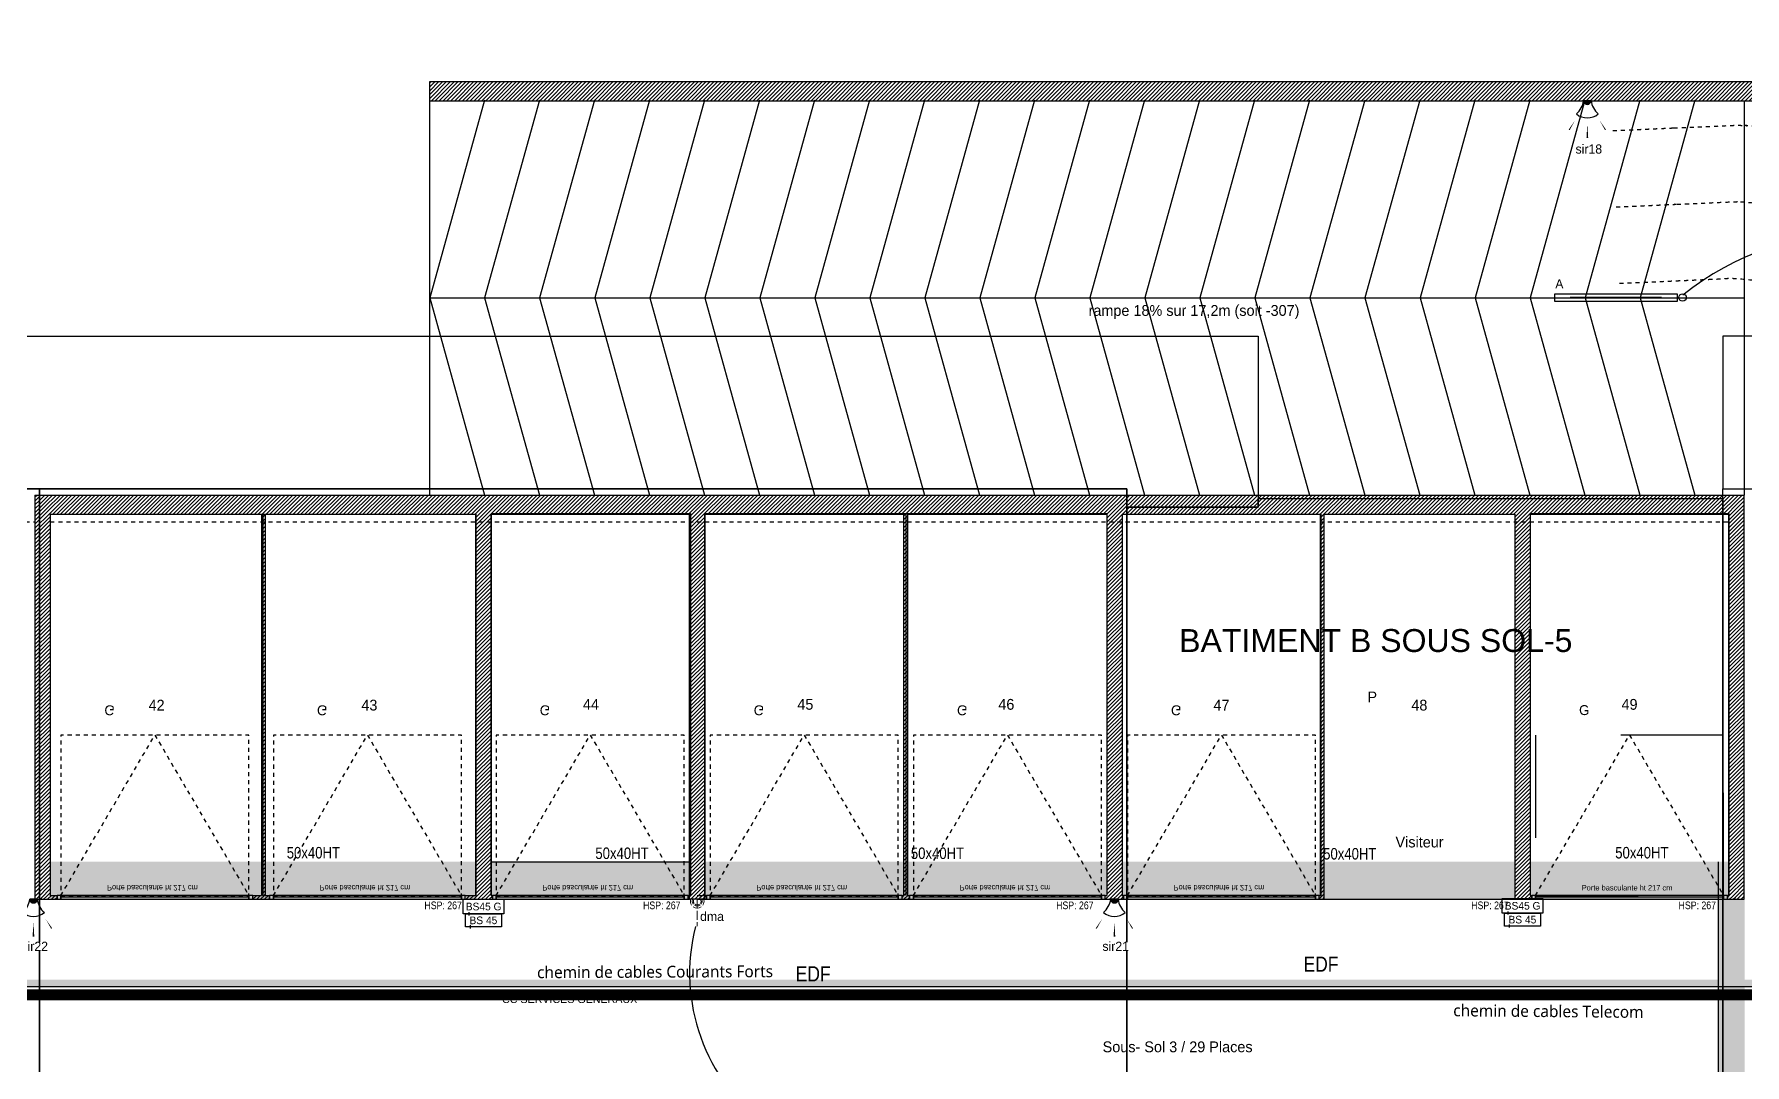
# Model space of a CAD drawing. Header units: centimetres. Extents: x 2811 to 13089, y 820 to 6224.
# Drawn here: x 6209 to 8447, y 4164 to 5512 of the extents above; entities that cross this region are included whole.
import ezdxf
from ezdxf.enums import TextEntityAlignment as Align

# ---------------------------------------------------------------- set-up
doc = ezdxf.new("R2010")
doc.units = ezdxf.units.CM
for name, pattern in [('ACAD_ISO02W100', [15, 12, -3]), ('prlm_ef', [0.165, 0.1, -0.065]), ('Style de ligne -1', [0.41664, 0.20828, -0.20836]), ('Style de ligne -11', [0.347222, 0.20828, -0.138942]), ('Style de ligne -17', [0.347222, 0.20828, -0.138942]), ('VW-01', [0.41656, 0.20828, -0.20828])]:
    doc.linetypes.add(name, pattern=pattern)
for name, color, linetype in [('01_linteaux', 2, 'Continuous'), ('01_poch_BN', 9, 'Continuous'), ('01_texte', 252, 'Continuous'), ('B GÈnÈral_Hatch', 252, 'Continuous'), ('B Général', 252, 'Continuous'), ('C ANNOTATIONS-prestations', 252, 'Continuous'), ('C ANNOTATIONS-texte', 252, 'Continuous')]:
    doc.layers.add(name, color=color, linetype=linetype)
for name, color, linetype, lineweight in [('prlm-ELEC-BT', 1, 'Continuous', 25), ('prlm-ELEC-CFO', 1, 'Continuous', 25), ('prlm-ELEC-SSI', 6, 'Continuous', 30), ('prlm-TELECOM', 3, 'Continuous', 25), ('prlm-ZCARTOUCHE', 250, 'Continuous', 13), ('RESERVATION', 5, 'Continuous', 30)]:
    doc.layers.add(name, color=color, linetype=linetype, lineweight=lineweight)
doc.layers.add('prlm-ZEROPLOT', color=254, linetype='Continuous', plot=False)
doc.styles.add('Arial', font='arial.ttf')
doc.styles.add('ARIAL NA', font='ARIALN.TTF')
doc.styles.add('CHAUFF', font='trebucbi.ttf', dxfattribs={"height": 0.001})
doc.styles.add('Eurostile', font='Eurosti.TTF')
doc.styles.add('prlm-elec-cfo', font='comic.ttf', dxfattribs={"height": 12})
doc.styles.add('prlm-elec-ssi', font='comic.ttf', dxfattribs={"height": 12})
doc.styles.add('prlm-narrow', font='swissc.ttf', dxfattribs={"height": 10})
pattern_1 = [(45, (0, 0), (2.4253472, -2.6458333), [])]

# ---------------------------------------------------------------- blocks, each defined once
blk = doc.blocks.new('Porte basculante ht200cm')
at = {"layer": 'B Général', "linetype": 'Style de ligne -1', "ltscale": 25.4}
for p, q in [((-123, -2.5), (0, -212.5)), ((0, -212.5), (123, -2.5))]:
    blk.add_line(p, q, dxfattribs=at)
at = {"layer": 'B Général', "linetype": 'Continuous', "flags": 128}
for points in [[(-128, 2.5), (128, 2.5), (128, -2.5), (-128, -2.5)], [(-123, 2.5), (123, 2.5), (123, -0.5), (-123, -0.5)]]:
    blk.add_lwpolyline(points, close=True, dxfattribs=at)
at = {"layer": 'B Général', "flags": 128}
for points in [[(-128, 2.5), (-123, 2.5), (-123, -2.5), (-128, -2.5)], [(123, 2.5), (128, 2.5), (128, -2.5), (123, -2.5)]]:
    blk.add_lwpolyline(points, close=True, dxfattribs=at)
at = {"layer": 'B Général', "linetype": 'Style de ligne -1', "ltscale": 25.4, "flags": 128}
blk.add_lwpolyline([(-123, -2.5), (123, -2.5), (123, -212.5), (-123, -212.5)], close=True, dxfattribs=at)
at = {"layer": 'B Général', "insert": (-66, -238.4), "char_height": 12.9, "attachment_point": 1, "line_spacing_factor": 0.894142, "style": 'Eurostile'}
blk.add_mtext('G', dxfattribs=at)
at = {"layer": 'C ANNOTATIONS-prestations', "insert": (-62.6, -9), "char_height": 7.059, "attachment_point": 1, "line_spacing_factor": 0.894142, "style": 'Eurostile'}
blk.add_mtext('Porte basculante ht 217 cm', dxfattribs=at)
blk = doc.blocks.new('Objet Paramétrique-1')
at = {"layer": 'B Général', "linetype": 'Continuous'}
for p, q in [((0, 0), (0, 500)), ((261, 0), (261, 500)), ((0, 0), (261, 0))]:
    blk.add_line(p, q, dxfattribs=at)
at = {"layer": 'B Général', "extrusion": (0, 0, -1), "insert": (130.5, 250), "char_height": 14.12, "attachment_point": 5, "text_direction": (1, 0, 0), "line_spacing_factor": 0.894142, "style": 'Eurostile'}
blk.add_mtext('44', dxfattribs=at)
blk = doc.blocks.new('Objet Paramétrique-2')
at = {"layer": 'B Général', "linetype": 'Continuous'}
for p, q in [((0, 0), (0, 500)), ((278.5, 0), (278.5, 500)), ((557, 0), (557, 500)), ((0, 0), (557, 0))]:
    blk.add_line(p, q, dxfattribs=at)
at = {"layer": 'B Général', "extrusion": (0, 0, -1), "char_height": 14.118, "attachment_point": 5, "text_direction": (1, 0, 0), "line_spacing_factor": 0.894142, "style": 'Eurostile'}
for s, insert in [('42', (139.25, 250)), ('43', (417.75, 250))]:
    blk.add_mtext(s, dxfattribs=dict(at, insert=insert))
blk = doc.blocks.new('Objet Paramétrique-5')
at = {"layer": 'B Général', "linetype": 'Continuous'}
for p, q in [((0, 0), (0, 500)), ((250, 0), (250, 500)), ((0, 0), (250, 0))]:
    blk.add_line(p, q, dxfattribs=at)
at = {"layer": 'B Général', "extrusion": (0, 0, -1), "insert": (125, 250), "char_height": 14.12, "attachment_point": 5, "text_direction": (1, 0, 0), "line_spacing_factor": 0.894142, "style": 'Eurostile'}
blk.add_mtext('48', dxfattribs=at)
blk = doc.blocks.new('Objet Paramétrique-6')
at = {"layer": 'B Général', "linetype": 'Continuous'}
for p, q in [((0, 0), (0, 500)), ((260, 0), (260, 500)), ((0, 0), (260, 0))]:
    blk.add_line(p, q, dxfattribs=at)
at = {"layer": 'B Général', "extrusion": (0, 0, -1), "insert": (130, 250), "char_height": 14.12, "attachment_point": 5, "text_direction": (1, 0, 0), "line_spacing_factor": 0.894142, "style": 'Eurostile'}
blk.add_mtext('47', dxfattribs=at)
blk = doc.blocks.new('Objet Paramétrique-7')
at = {"layer": 'B Général', "linetype": 'Continuous'}
for p, q in [((0, 0), (0, 500)), ((263, 0), (263, 500)), ((526, 0), (526, 500)), ((0, 0), (526, 0))]:
    blk.add_line(p, q, dxfattribs=at)
at = {"layer": 'B Général', "extrusion": (0, 0, -1), "char_height": 14.12, "attachment_point": 5, "text_direction": (1, 0, 0), "line_spacing_factor": 0.894142, "style": 'Eurostile'}
for s, insert in [('45', (131.5, 250)), ('46', (394.5, 250))]:
    blk.add_mtext(s, dxfattribs=dict(at, insert=insert))
blk = doc.blocks.new('Objet Paramétrique-8')
at = {"layer": 'B Général', "linetype": 'Continuous'}
for p, q in [((0, 0), (0, 500)), ((260, 0), (260, 500)), ((0, 0), (260, 0))]:
    blk.add_line(p, q, dxfattribs=at)
at = {"layer": 'B Général', "extrusion": (0, 0, -1), "insert": (130, 250), "char_height": 14.12, "attachment_point": 5, "text_direction": (1, 0, 0), "line_spacing_factor": 0.894142, "style": 'Eurostile'}
blk.add_mtext('49', dxfattribs=at)
blk = doc.blocks.new('Groupe-27-1')
at = {"layer": 'B GÈnÈral_Hatch', "linetype": 'Continuous'}
blk.add_hatch(color=250, dxfattribs=at).paths.add_polyline_path([(8889.6, 4175.6), (8888.5, 4170.5), (8886.9, 4175.5)])
at = {"layer": 'B Général', "flags": 128}
blk.add_lwpolyline([(8889.6, 4175.6), (8888.5, 4170.5), (8886.9, 4175.5)], close=True, dxfattribs=at)
at = {"layer": 'B Général', "linetype": 'VW-01', "ltscale": 25.4}
for points, knots in [([(8274.7, 5386.3), (8356.5, 5389.9), (8438.4, 5393.4), (8444.5, 5393), (8450.7, 5392.5), (8894.8, 5356.7), (8956.4, 4924.5), (8957.1, 4919.5), (8957.8, 4914.6), (8973.1, 4544.6), (8988.4, 4174.6)], [0, 0, 0, 1, 1, 2, 2, 3, 3, 4, 4, 5, 5, 5]), ([(8279, 5286.4), (8357.8, 5289.9), (8436.5, 5293.3), (8439.6, 5293), (8442.7, 5292.8), (8807.1, 5263.4), (8857.4, 4910.4), (8857.7, 4907.9), (8858.1, 4905.4), (8873.3, 4538), (8888.5, 4170.5)], [0, 0, 0, 1, 1, 2, 2, 3, 3, 4, 4, 5, 5, 5]), ([(8283.3, 5186.5), (8359, 5189.8), (8434.7, 5193.1), (8719.4, 5170.2), (8758.4, 4896.3), (8773.5, 4531.3), (8788.5, 4166.4)], [0, 0, 0, 1, 1, 2, 2, 3, 3, 3])]:
    blk.add_open_spline(points, degree=2, knots=knots, dxfattribs=at)
blk = doc.blocks.new('Groupe-28-1')
at = {"layer": 'B Général', "linetype": 'Continuous'}
for p, q in [((6726.5, 4909.9), (6726.5, 5425.3)), ((8446.5, 5425.4), (8446.5, 4909.4)), ((6726.5, 5167.6), (8446.5, 5167.6))]:
    blk.add_line(p, q, dxfattribs=at)
at = {"layer": 'B Général', "linetype": 'Continuous', "flags": 128}
for points in [[(6798.1, 5425.9), (6726.5, 5167.6), (6798.1, 4909.4)], [(6870, 5425.9), (6798.3, 5167.6), (6870, 4909.4)], [(6942, 5425.9), (6870.3, 5167.6), (6942, 4909.4)], [(7014, 5425.9), (6942.3, 5167.6), (7014, 4909.4)], [(7086, 5425.9), (7014.3, 5167.6), (7086, 4909.4)], [(7158, 5425.9), (7086.3, 5167.6), (7158, 4909.4)], [(7230, 5425.9), (7158.3, 5167.6), (7230, 4909.4)], [(7302, 5425.9), (7230.3, 5167.6), (7302, 4909.4)], [(7374, 5425.9), (7302.3, 5167.6), (7374, 4909.4)], [(7446, 5425.9), (7374.3, 5167.6), (7446, 4909.4)], [(7518, 5425.9), (7446.3, 5167.6), (7518, 4909.4)], [(7589.9, 5425.9), (7518.3, 5167.6), (7589.9, 4909.4)], [(7661.9, 5425.9), (7590.3, 5167.6), (7661.9, 4909.4)], [(7733.9, 5425.9), (7662.3, 5167.6), (7733.9, 4909.4)], [(7805.9, 5425.9), (7734.3, 5167.6), (7805.9, 4909.4)], [(7877.9, 5425.9), (7806.3, 5167.6), (7877.9, 4909.4)], [(7949.9, 5425.9), (7878.3, 5167.6), (7949.9, 4909.4)], [(8021.9, 5425.9), (7950.3, 5167.6), (8021.9, 4909.4)], [(8093.9, 5425.9), (8022.3, 5167.6), (8093.9, 4909.4)], [(8165.9, 5425.9), (8094.3, 5167.6), (8165.9, 4909.4)], [(8237.9, 5425.9), (8166.3, 5167.6), (8237.9, 4909.4)], [(8309.9, 5425.9), (8238.3, 5167.6), (8309.9, 4909.4)], [(8381.9, 5425.9), (8310.3, 5167.6), (8381.9, 4909.4)]]:
    blk.add_lwpolyline(points, dxfattribs=at)
blk = doc.blocks.new('xi.lumA')
at = {"layer": 'prlm-ELEC-CFO', "color": 0, "linetype": 'ByBlock', "lineweight": -2, "ltscale": 50}
blk.add_lwpolyline([(-80, -5), (-80, 5), (80, 5), (80, -5)], close=True, dxfattribs=at)
at = {"layer": 'prlm-ELEC-CFO', "color": 0, "linetype": 'ByBlock', "lineweight": 5, "ltscale": 50, "const_width": 2.6}
blk.add_lwpolyline([(-60, 0), (60, 0), (60, 0)], dxfattribs=at)
blk = doc.blocks.new('xi.dma')
at = {"layer": 'prlm-ELEC-CFO', "color": 0, "linetype": 'ACAD_ISO02W100', "lineweight": 5, "flags": 128}
for points in [[(0, 0), (0, 35)], [(-20, 0), (20, 0)]]:
    blk.add_lwpolyline(points, dxfattribs=at)
at = {"layer": 'prlm-ELEC-CFO', "color": 0, "linetype": 'ByBlock', "lineweight": 5}
for radius, start, end in [(9, 145, 191.803), (6.5, 145, 199.0387), (9, 55, 125), (5, 145, 207.3745), (6.5, 55, 125), (5, 55, 125), (5, 332.6255, 35), (6.5, 340.9613, 35), (9, 348.197, 35)]:
    blk.add_arc((0, 2.4), radius, start, end, dxfattribs=at)
blk = doc.blocks.new('xi.bs45')
at = {"layer": 'prlm-ELEC-SSI', "color": 0, "linetype": 'ByBlock', "lineweight": -2}
blk.add_lwpolyline([(-23.5, 17), (23.5, 17), (23.5, 0), (-23.5, 0)], close=True, dxfattribs=at)
at = {"layer": 'prlm-ZEROPLOT', "color": 254, "linetype": 'ByBlock', "lineweight": -2}
blk.add_lwpolyline([(-17, -2), (-17, 2)], dxfattribs=at)
at = {"layer": 'prlm-ELEC-SSI', "color": 0, "linetype": 'ByBlock', "lineweight": -2, "insert": (-0.2, 8.4), "char_height": 10, "width": 43.769, "attachment_point": 5, "style": 'prlm-elec-cfo', "bg_fill": 3, "box_fill_scale": 1, "bg_fill_color": 256, "bg_fill_transparency": 0}
blk.add_mtext('BS 45', dxfattribs=at)
blk = doc.blocks.new('xi.bs45g')
at = {"layer": 'prlm-ELEC-SSI', "color": 0, "linetype": 'ByBlock', "lineweight": -2}
blk.add_lwpolyline([(-26.5, 19), (26.5, 19), (26.5, 0), (-26.5, 0)], close=True, dxfattribs=at)
at = {"layer": 'prlm-ZEROPLOT', "color": 254, "linetype": 'ByBlock', "lineweight": -2}
blk.add_lwpolyline([(-19, -2), (-19, 2)], dxfattribs=at)
at = {"layer": 'prlm-ELEC-SSI', "color": 0, "linetype": 'ByBlock', "lineweight": -2, "insert": (0.1, 9.5), "char_height": 10, "width": 49.661, "attachment_point": 5, "style": 'prlm-elec-cfo', "bg_fill": 3, "box_fill_scale": 1, "bg_fill_color": 256, "bg_fill_transparency": 0}
blk.add_mtext('BS45 G', dxfattribs=at)
blk = doc.blocks.new('xi.sir')
at = {"layer": 'prlm-ELEC-SSI'}
blk.add_hatch(color=0, dxfattribs=at).paths.add_polyline_path([(-4.8, 0), (4.8, 0, 1)])
at = {"layer": 'prlm-ELEC-SSI', "color": 0, "flags": 128}
for points in [[(0, 30, 0, 2.25, 0), (0, 48.8, 0, 0, 0)], [(-15.9, 25.5, 0, 1.5, 0), (-23.8, 38.2, 0, 0, 0)], [(15.9, 25.5, 0, 1.5, 0), (23.8, 38.2, 0, 0, 0)]]:
    blk.add_lwpolyline(points, format="xyseb", dxfattribs=at)
blk.add_lwpolyline([(-4.8, 0), (4.8, 0)], dxfattribs=at)
at = {"layer": 'prlm-ELEC-SSI', "color": 0}
for centre, radius, start, end in [((0, 0), 22.5, 50.6187, 129.3813), ((-33, -4.1), 28.5, 8.2221, 48.8754), ((0, 0), 4.81, 0, 180), ((33, -4.1), 28.5, 131.1246, 171.7779)]:
    blk.add_arc(centre, radius, start, end, dxfattribs=at)

msp = doc.modelspace()

# ---------------------------------------------------------------- hatches: boundary and pattern name
at = {"layer": '01_poch_BN'}
h = msp.add_hatch(color=256, dxfattribs=at)
h.dxf.hatch_style = 1
h.paths.add_polyline_path([(6787.309, 4429.636), (6230.353, 4429.634), (6230.353, 4379.634), (6787.309, 4379.636)])
h = msp.add_hatch(color=256, dxfattribs=at)
h.dxf.hatch_style = 1
h.paths.add_polyline_path([(7067.309, 4429.636), (6807.309, 4429.636), (6807.309, 4379.636), (7067.309, 4379.636)])
h = msp.add_hatch(color=256, dxfattribs=at)
h.dxf.hatch_style = 1
h.paths.add_polyline_path([(7612.309, 4429.636), (7087.309, 4429.636), (7087.309, 4379.636), (7612.309, 4379.636)])
h = msp.add_hatch(color=256, dxfattribs=at)
h.dxf.hatch_style = 1
h.paths.add_polyline_path([(8147.309, 4429.636), (7632.309, 4429.636), (7632.309, 4379.635), (8147.309, 4379.636)])
h = msp.add_hatch(color=256, dxfattribs=at)
h.dxf.hatch_style = 1
h.paths.add_polyline_path([(8412.31, 4429.636), (8167.309, 4429.636), (8167.309, 4379.636), (8412.31, 4379.636)])
h = msp.add_hatch(color=256, dxfattribs=at)
h.dxf.hatch_style = 1
h.paths.add_polyline_path([(8447.31, 4380.635), (8427.31, 4380.635), (8427.31, 4380.635), (8427.31, 4429.636), (8412.31, 4429.636), (8412.31, 3729.584), (8427.31, 3729.582), (8427.31, 3779.582), (8447.31, 3779.582)])
at = {"layer": 'B GÈnÈral_Hatch', "linetype": 'Continuous'}
h = msp.add_hatch(dxfattribs=at)
h.set_pattern_fill('50_BETON', color=256, style=0, pattern_type=2)
h.set_pattern_definition(pattern_1)
h.paths.add_polyline_path([(6726.485, 5450.389), (6726.485, 5425.389), (10778, 5425.389), (10778, 5450.389)])
h = msp.add_hatch(dxfattribs=at)
h.set_pattern_fill('50_BETON', color=256, style=0, pattern_type=2)
h.set_pattern_definition(pattern_1)
h.paths.add_polyline_path([(6209.888, 4380.389), (6229.888, 4385.389), (6229.888, 4884.389), (6209.888, 4909.389)])
h = msp.add_hatch(dxfattribs=at)
h.set_pattern_fill('50_BETON', color=256, style=0, pattern_type=2)
h.set_pattern_definition(pattern_1)
h.paths.add_polyline_path([(8426.484, 4884.389), (8446.484, 4909.389), (6209.888, 4909.389), (6229.888, 4884.389)])
h = msp.add_hatch(dxfattribs=at)
h.set_pattern_fill('50_BETON', color=256, style=0, pattern_type=2)
h.set_pattern_definition(pattern_1)
h.paths.add_polyline_path([(8446.484, 4909.389), (8426.484, 4884.389), (8426.484, 4385.39), (8446.484, 4380.39)])
h = msp.add_hatch(dxfattribs=at)
h.set_pattern_fill('50_BETON', color=256, style=0, pattern_type=2)
h.set_pattern_definition(pattern_1)
h.paths.add_polyline_path([(6506.311, 4385.389), (6511.311, 4385.389), (6511.311, 4884.389), (6506.311, 4884.389)])
h = msp.add_hatch(dxfattribs=at)
h.set_pattern_fill('50_BETON', color=256, style=0, pattern_type=2)
h.set_pattern_definition(pattern_1)
h.paths.add_polyline_path([(6806.756, 4884.389), (6786.756, 4884.389), (6786.756, 4385.389), (6806.756, 4385.389)])
h = msp.add_hatch(dxfattribs=at)
h.set_pattern_fill('50_BETON', color=256, style=0, pattern_type=2)
h.set_pattern_definition(pattern_1)
h.paths.add_polyline_path([(7086.484, 4884.389), (7066.484, 4884.389), (7066.484, 4380.389), (7086.484, 4380.389)])
h = msp.add_hatch(dxfattribs=at)
h.set_pattern_fill('50_BETON', color=256, style=0, pattern_type=2)
h.set_pattern_definition(pattern_1)
h.paths.add_polyline_path([(7351.888, 4884.389), (7346.888, 4884.389), (7346.888, 4385.389), (7351.888, 4385.389)])
h = msp.add_hatch(dxfattribs=at)
h.set_pattern_fill('50_BETON', color=256, style=0, pattern_type=2)
h.set_pattern_definition(pattern_1)
h.paths.add_polyline_path([(7612.484, 4385.389), (7632.484, 4385.389), (7632.484, 4884.389), (7612.484, 4884.389)])
h = msp.add_hatch(dxfattribs=at)
h.set_pattern_fill('50_BETON', color=256, style=0, pattern_type=2)
h.set_pattern_definition(pattern_1)
h.paths.add_polyline_path([(7896.984, 4884.389), (7891.984, 4884.389), (7891.984, 4385.389), (7896.984, 4380.389)])
h = msp.add_hatch(dxfattribs=at)
h.set_pattern_fill('50_BETON', color=256, style=0, pattern_type=2)
h.set_pattern_definition(pattern_1)
h.paths.add_polyline_path([(8146.484, 4380.389), (8166.484, 4385.389), (8166.484, 4884.389), (8146.484, 4884.389)])
h = msp.add_hatch(dxfattribs=at)
h.set_pattern_fill('50_BETON', color=256, style=0, pattern_type=2)
h.set_pattern_definition(pattern_1)
h.paths.add_polyline_path([(6238.811, 4385.389), (6229.888, 4385.389), (6209.888, 4380.389), (6238.811, 4380.389)])
h = msp.add_hatch(dxfattribs=at)
h.set_pattern_fill('50_BETON', color=256, style=0, pattern_type=2)
h.set_pattern_definition(pattern_1)
h.paths.add_polyline_path([(6494.811, 4385.389), (6494.811, 4380.389), (6516.965, 4380.389), (6516.965, 4385.389)])
h = msp.add_hatch(dxfattribs=at)
h.set_pattern_fill('50_BETON', color=256, style=0, pattern_type=2)
h.set_pattern_definition(pattern_1)
h.paths.add_polyline_path([(6772.965, 4385.389), (6772.965, 4380.389), (6808.484, 4380.389), (6808.484, 4385.389)])
h = msp.add_hatch(dxfattribs=at)
h.set_pattern_fill('50_BETON', color=256, style=0, pattern_type=2)
h.set_pattern_definition(pattern_1)
h.paths.add_polyline_path([(7066.484, 4380.389), (7066.484, 4385.389), (7064.484, 4385.389), (7064.484, 4380.389)])
h = msp.add_hatch(dxfattribs=at)
h.set_pattern_fill('50_BETON', color=256, style=0, pattern_type=2)
h.set_pattern_definition(pattern_1)
h.paths.add_polyline_path([(7076.484, 4385.389), (7076.484, 4380.389), (7088.484, 4380.389), (7088.484, 4385.389)])
h = msp.add_hatch(dxfattribs=at)
h.set_pattern_fill('50_BETON', color=256, style=0, pattern_type=2)
h.set_pattern_definition(pattern_1)
h.paths.add_polyline_path([(7344.484, 4385.389), (7344.484, 4380.389), (7354.484, 4380.389), (7354.484, 4385.389)])
h = msp.add_hatch(dxfattribs=at)
h.set_pattern_fill('50_BETON', color=256, style=0, pattern_type=2)
h.set_pattern_definition(pattern_1)
h.paths.add_polyline_path([(7610.484, 4385.389), (7610.484, 4380.389), (7634.484, 4380.389), (7634.484, 4385.389)])
h = msp.add_hatch(dxfattribs=at)
h.set_pattern_fill('50_BETON', color=256, style=0, pattern_type=2)
h.set_pattern_definition(pattern_1)
h.paths.add_polyline_path([(7896.984, 4380.389), (7891.984, 4385.389), (7890.484, 4385.389), (7890.484, 4380.389)])
h = msp.add_hatch(dxfattribs=at)
h.set_pattern_fill('50_BETON', color=256, style=0, pattern_type=2)
h.set_pattern_definition(pattern_1)
h.paths.add_polyline_path([(8168.485, 4385.389), (8166.484, 4385.389), (8146.484, 4380.389), (8168.485, 4380.389)])
h = msp.add_hatch(dxfattribs=at)
h.set_pattern_fill('50_BETON', color=256, style=0, pattern_type=2)
h.set_pattern_definition(pattern_1)
h.paths.add_polyline_path([(8446.484, 4380.39), (8426.484, 4385.39), (8424.485, 4385.39), (8424.485, 4380.39)])

# ---------------------------------------------------------------- linework, layer by layer
at = {"layer": '01_linteaux'}
for p, q in [((6807.368, 4429.636), (7067.368, 4429.636)), ((8412.31, 4429.636), (8412.31, 3729.584))]:
    msp.add_line(p, q, dxfattribs=at)
at = {"layer": 'B Général', "linetype": 'Continuous', "lineweight": 18}
for p, q in [((6726.485, 5450.389), (10778, 5450.389)), ((6726.485, 5425.389), (10778, 5425.389)), ((6209.888, 4909.389), (6209.888, 4380.389)), ((6209.888, 4909.389), (8446.484, 4909.389)), ((8446.484, 4380.39), (8446.484, 4909.389)), ((6229.888, 4884.389), (6229.888, 4385.389)), ((6229.888, 4884.389), (6786.756, 4884.389)), ((6506.311, 4884.389), (6506.311, 4385.389)), ((6511.311, 4884.389), (6511.311, 4385.389)), ((6786.756, 4385.389), (6786.756, 4884.389)), ((6806.756, 4385.389), (6806.756, 4884.389)), ((6806.756, 4884.389), (7066.484, 4884.389)), ((7066.484, 4380.389), (7066.484, 4884.389)), ((7086.484, 4380.389), (7086.484, 4884.389)), ((7086.484, 4884.389), (7346.888, 4884.389)), ((7346.888, 4385.389), (7346.888, 4884.389)), ((7351.888, 4884.389), (7612.484, 4884.389)), ((7351.888, 4385.389), (7351.888, 4884.389)), ((7612.484, 4884.389), (7612.484, 4385.389)), ((7632.484, 4884.389), (7632.484, 4385.389)), ((7632.484, 4884.389), (7891.984, 4884.389)), ((7891.984, 4385.389), (7891.984, 4884.389)), ((7896.984, 4884.389), (8146.484, 4884.389)), ((7896.984, 4380.389), (7896.984, 4884.389)), ((8146.484, 4884.389), (8146.484, 4380.389)), ((8166.484, 4884.389), (8166.484, 4385.389)), ((8166.484, 4884.389), (8426.484, 4884.389)), ((8426.484, 4385.39), (8426.484, 4884.389)), ((6209.888, 4380.389), (6238.811, 4380.389)), ((6229.888, 4385.389), (6238.811, 4385.389)), ((6494.811, 4385.389), (6506.311, 4385.389)), ((6494.811, 4380.389), (6516.965, 4380.389)), ((6511.311, 4385.389), (6516.965, 4385.389)), ((6772.965, 4385.389), (6786.756, 4385.389)), ((6772.965, 4380.389), (6808.484, 4380.389)), ((6806.756, 4385.389), (6808.484, 4385.389)), ((7064.484, 4385.389), (7066.484, 4385.389)), ((7064.484, 4380.389), (7066.484, 4380.389)), ((7076.484, 4385.389), (7088.484, 4385.389)), ((7076.484, 4380.389), (7088.484, 4380.389)), ((7344.484, 4385.389), (7346.888, 4385.389)), ((7344.484, 4380.389), (7354.484, 4380.389)), ((7351.888, 4385.389), (7354.484, 4385.389)), ((7610.484, 4385.389), (7612.484, 4385.389)), ((7610.484, 4380.389), (7634.484, 4380.389)), ((7632.484, 4385.389), (7634.484, 4385.389)), ((7890.484, 4385.389), (7891.984, 4385.389)), ((7890.484, 4380.389), (7896.984, 4380.389)), ((8146.484, 4380.389), (8168.485, 4380.389)), ((8166.484, 4385.389), (8168.485, 4385.389)), ((8424.485, 4385.39), (8426.484, 4385.39)), ((8424.485, 4380.39), (8446.484, 4380.39))]:
    msp.add_line(p, q, dxfattribs=at)
at = {"layer": 'B Général', "linetype": 'Continuous'}
for p, q in [((6726.485, 5450.389), (10778, 5450.389)), ((6726.485, 5425.389), (6726.485, 5450.389)), ((6726.485, 5425.389), (10778, 5425.389)), ((6209.888, 4909.389), (6209.888, 4380.389)), ((6209.888, 4909.389), (8446.484, 4909.389)), ((8446.484, 4380.39), (8446.484, 4909.389)), ((6229.888, 4884.389), (6229.888, 4385.389)), ((6229.888, 4884.389), (6786.756, 4884.389)), ((6506.311, 4884.389), (6506.311, 4385.389)), ((6506.311, 4884.389), (6511.311, 4884.389)), ((6511.311, 4884.389), (6511.311, 4385.389)), ((6786.756, 4385.389), (6786.756, 4884.389)), ((6806.756, 4385.389), (6806.756, 4884.389)), ((6806.756, 4884.389), (7066.484, 4884.389)), ((7066.484, 4380.389), (7066.484, 4884.389)), ((7086.484, 4380.389), (7086.484, 4884.389)), ((7086.484, 4884.389), (7346.888, 4884.389)), ((7346.888, 4385.389), (7346.888, 4884.389)), ((7351.888, 4884.389), (7612.484, 4884.389)), ((7351.888, 4385.389), (7351.888, 4884.389)), ((7612.484, 4884.389), (7612.484, 4385.389)), ((7632.484, 4884.389), (7632.484, 4385.389)), ((7632.484, 4884.389), (7891.984, 4884.389)), ((7891.984, 4385.389), (7891.984, 4884.389)), ((7896.984, 4884.389), (8146.484, 4884.389)), ((7896.984, 4380.389), (7896.984, 4884.389)), ((8146.484, 4884.389), (8146.484, 4380.389)), ((8166.484, 4884.389), (8166.484, 4385.389)), ((8166.484, 4884.389), (8426.484, 4884.389)), ((8426.484, 4385.39), (8426.484, 4884.389)), ((6209.888, 4380.389), (6238.811, 4380.389)), ((6229.888, 4385.389), (6238.811, 4385.389)), ((6238.811, 4380.389), (6238.811, 4385.389)), ((6494.811, 4385.389), (6506.311, 4385.389)), ((6494.811, 4380.389), (6494.811, 4385.389)), ((6494.811, 4380.389), (6516.965, 4380.389)), ((6511.311, 4385.389), (6516.965, 4385.389)), ((6516.965, 4380.389), (6516.965, 4385.389)), ((6772.965, 4385.389), (6786.756, 4385.389)), ((6772.965, 4380.389), (6772.965, 4385.389)), ((6772.965, 4380.389), (6808.484, 4380.389)), ((6806.756, 4385.389), (6808.484, 4385.389)), ((6808.484, 4380.389), (6808.484, 4385.389)), ((7064.484, 4385.389), (7066.484, 4385.389)), ((7064.484, 4380.389), (7064.484, 4385.389)), ((7064.484, 4380.389), (7066.484, 4380.389)), ((7086.484, 4380.389), (7066.484, 4380.389)), ((7076.484, 4385.389), (7088.484, 4385.389)), ((7076.484, 4380.389), (7088.484, 4380.389)), ((7088.484, 4380.389), (7088.484, 4385.389)), ((7344.484, 4385.389), (7346.888, 4385.389)), ((7344.484, 4380.389), (7344.484, 4385.389)), ((7344.484, 4380.389), (7354.484, 4380.389)), ((7351.888, 4385.389), (7354.484, 4385.389)), ((7354.484, 4380.389), (7354.484, 4385.389)), ((7610.484, 4385.389), (7612.484, 4385.389)), ((7610.484, 4380.389), (7610.484, 4385.389)), ((7610.484, 4380.389), (7634.484, 4380.389)), ((7632.484, 4385.389), (7634.484, 4385.389)), ((7634.484, 4380.389), (7634.484, 4385.389)), ((7890.484, 4385.389), (7891.984, 4385.389)), ((7890.484, 4380.389), (7890.484, 4385.389)), ((7890.484, 4380.389), (7896.984, 4380.389)), ((8146.484, 4380.389), (8168.485, 4380.389)), ((8166.484, 4385.389), (8168.485, 4385.389)), ((8168.485, 4380.389), (8168.485, 4385.389)), ((8419.485, 4380.39), (8419.485, 4383.39)), ((8424.485, 4385.39), (8426.484, 4385.39)), ((8424.485, 4380.39), (8424.485, 4385.39)), ((8424.485, 4380.39), (8424.485, 4385.39)), ((8424.485, 4380.39), (8446.484, 4380.39))]:
    msp.add_line(p, q, dxfattribs=at)
at = {"layer": 'B Général', "linetype": 'VW-01', "ltscale": 25.4}
for p, q in [((5202.965, 4874.389), (6209.888, 4874.389)), ((6229.888, 4874.389), (8426.484, 4874.389))]:
    msp.add_line(p, q, dxfattribs=at)
at = {"layer": 'B Général', "linetype": 'Style de ligne -1', "ltscale": 645.16}
for p, q in [((8419.484, 4595.39), (8173.484, 4595.389)), ((8419.485, 4385.39), (8419.484, 4595.39))]:
    msp.add_line(p, q, dxfattribs=at)
at = {"layer": 'B Général', "linetype": 'Style de ligne -1', "ltscale": 25.4}
msp.add_line((8296.484, 4595.39), (8419.485, 4385.39), dxfattribs=at)
at = {"layer": 'B Général'}
for p, q in [((7897.484, 4380.389), (8146.484, 4380.389)), ((8424.485, 4385.39), (8419.485, 4385.39)), ((8419.485, 4385.39), (8419.485, 4380.39)), ((8419.485, 4380.39), (8424.485, 4380.39)), ((8424.485, 4380.39), (8424.485, 4385.39))]:
    msp.add_line(p, q, dxfattribs=at)
at = {"layer": 'prlm-ELEC-BT'}
msp.add_arc((8599.797, 4880.087), 372.982, 51.484809, 128.769063, dxfattribs=at)
at = {"layer": 'prlm-ELEC-CFO', "ltscale": 25}
msp.add_circle((8365.876, 5167.827), 4.907, dxfattribs=at)
at = {"layer": 'prlm-ZEROPLOT', "ltscale": 25}
msp.add_lwpolyline([(4624.225, 5512.376), (5209.041, 5512.376), (5209.042, 4917.389), (6215.888, 4917.389), (6215.888, 3517.389), (4931.965, 3517.389), (4931.965, 2568.403), (4331.442, 2568.403)], dxfattribs=at)
at = {"layer": 'prlm-ZEROPLOT'}
for points in [[(5521.96, 5117.41), (7810.484, 5117.41), (7810.484, 4893.389), (7638.484, 4893.389), (7638.484, 4917.389), (5521.96, 4917.389)], [(8418.485, 4917.388), (11031.388, 4917.388), (11031.388, 5117.389), (8418.485, 5117.389)], [(6215.888, 4917.389), (7638.484, 4917.389), (7638.484, 3517.389), (6215.888, 3517.389)], [(8418.485, 3251.427), (7626.484, 3251.389), (7626.484, 3317.639), (7638.484, 3317.639), (7638.484, 4893.389), (7810.484, 4893.389), (7810.484, 4904.889), (8418.485, 4904.889)], [(8418.485, 4917.388), (10859.388, 4917.388), (10859.389, 3517.39), (9818.485, 3517.39), (9818.485, 2192.491), (8418.485, 2192.491)]]:
    msp.add_lwpolyline(points, close=True, dxfattribs=at)

# ---------------------------------------------------------------- block references
at = {"layer": 'B Général'}
for name in ['Groupe-28-1', 'Groupe-27-1']:
    msp.add_blockref(name, (0, 0), dxfattribs=at)
at = {"layer": 'B Général', "xscale": -1}
for name, p, rotation in [('Objet Paramétrique-2', (6229.756, 4884.389), 180.0000000023651), ('Objet Paramétrique-1', (6806.888, 4885.386), 179.9999999973625), ('Objet Paramétrique-7', (7086.484, 4885.389), 179.9999999973625), ('Objet Paramétrique-6', (7632.484, 4884.389), 179.9999999973625), ('Objet Paramétrique-5', (7896.484, 4884.389), 179.9999999973625), ('Objet Paramétrique-8', (8166.484, 4885.39), 179.9999999973625), ('Porte basculante ht200cm', (6366.811, 4382.889), 179.9999999892528), ('Porte basculante ht200cm', (6644.965, 4382.889), 179.9999999892528), ('Porte basculante ht200cm', (6936.484, 4382.889), 179.9999999892528), ('Porte basculante ht200cm', (7216.484, 4382.889), 179.9999999892528), ('Porte basculante ht200cm', (7482.484, 4382.889), 179.9999999892528), ('Porte basculante ht200cm', (7762.484, 4382.889), 179.9999999892528)]:
    msp.add_blockref(name, p, dxfattribs=dict(at, rotation=rotation))
at = {"layer": 'prlm-ELEC-CFO'}
msp.add_blockref('xi.lumA', (8278.619, 5167.821), dxfattribs=at)
at = {"layer": 'prlm-ELEC-CFO', "rotation": 180}
msp.add_blockref('xi.dma', (7076.484, 4380.383), dxfattribs=at)
at = {"layer": 'prlm-ELEC-SSI', "lineweight": 20, "rotation": 180}
msp.add_blockref('xi.sir', (8241.277, 5425.389), dxfattribs=at)
at = {"layer": 'prlm-ELEC-SSI', "rotation": 180}
for p in [(6207.888, 4380.389), (7622.411, 4380.389)]:
    msp.add_blockref('xi.sir', p, dxfattribs=at)

# ---------------------------------------------------------------- texts
at = {"layer": '01_texte', "style": 'ARIAL NA'}
for s, height, p in [('50x40HT', 15, (6574.178, 4429.375)), ('50x40HT', 15, (6978.046, 4428.663)), ('50x40HT', 15, (7390.91, 4428.663)), ('50x40HT', 15, (7930.434, 4427.949)), ('50x40HT', 15, (8312.638, 4429.375)), ('HSP: 267', 10, (7030.124, 4364.494)), ('HSP: 267', 10, (7570.642, 4364.494)), ('HSP: 267', 10, (8385.158, 4364.494))]:
    msp.add_text(s, height=height, dxfattribs=at).set_placement(p, align=Align.BOTTOM_CENTER)
at = {"layer": 'B Général', "insert": (7953.528, 4652.263), "char_height": 14.118, "attachment_point": 1, "line_spacing_factor": 0.894142, "style": 'Eurostile'}
msp.add_mtext('P', dxfattribs=at)
at = {"layer": 'B Général', "insert": (8230.484, 4621.306), "char_height": 12.942, "attachment_point": 7, "rotation": 0.000055, "line_spacing_factor": 0.894142, "style": 'Eurostile'}
msp.add_mtext('G', dxfattribs=at)
at = {"layer": 'C ANNOTATIONS-prestations', "insert": (8021.734, 4462.396), "char_height": 14.118, "width": 249.5, "attachment_point": 2, "line_spacing_factor": 0.894142, "style": 'Eurostile'}
msp.add_mtext('Visiteur', dxfattribs=at)
msp.add_mtext('Visiteur', dxfattribs=at)
at = {"layer": 'C ANNOTATIONS-prestations', "insert": (8233.903, 4391.871), "char_height": 7.059, "attachment_point": 7, "rotation": 0.000055, "line_spacing_factor": 0.894142, "style": 'Eurostile'}
msp.add_mtext('Porte basculante ht 217 cm', dxfattribs=at)
at = {"layer": 'C ANNOTATIONS-texte', "char_height": 14.118, "attachment_point": 1, "line_spacing_factor": 0.894142, "style": 'Eurostile'}
for s, insert, width in [('rampe 18% sur 17,2m (soit -307)', (7588.577, 5157.956), 402.25322), ('rampe 18% sur 17,2m (soit -307)', (7588.577, 5157.956), 402.25322), ('Sous- Sol 3 / 29 Places', (7606.993, 4194.414), 248.00652)]:
    msp.add_mtext(s, dxfattribs=dict(at, insert=insert, width=width))
at = {"layer": 'C ANNOTATIONS-texte', "color": 7, "insert": (7606.993, 4194.414), "char_height": 14.118, "width": 248.00652, "attachment_point": 1, "line_spacing_factor": 0.894142, "style": 'Eurostile'}
msp.add_mtext('Sous- Sol 3 / 29 Places', dxfattribs=at)
at = {"layer": 'prlm-ELEC-BT', "ltscale": 25, "style": 'Arial'}
msp.add_text('CC SERVICES GENERAUX', height=10, dxfattribs=at).set_placement((6821.068, 4244.708))
at = {"layer": 'prlm-ELEC-BT', "lineweight": 9, "char_height": 20, "width": 55.65252, "attachment_point": 5, "line_spacing_factor": 0.72, "style": 'prlm-narrow'}
for insert in [(7892.695, 4295.524), (7228.217, 4282.892)]:
    msp.add_mtext('EDF', dxfattribs=dict(at, insert=insert))
at = {"layer": 'prlm-ELEC-BT', "linetype": 'prlm_ef', "ltscale": 100, "insert": (6866.875, 4292.612), "char_height": 15.4811, "attachment_point": 1, "rotation": 0.253982, "style": 'CHAUFF'}
msp.add_mtext_dynamic_manual_height_columns('chemin de cables Courants Forts', width=410.06703, gutter_width=75, heights=[0], dxfattribs=at)
at = {"layer": 'prlm-TELECOM', "insert": (8065.864, 4242.819), "char_height": 15.4811, "attachment_point": 1, "rotation": 359.501316, "style": 'CHAUFF'}
msp.add_mtext_dynamic_manual_height_columns('chemin de cables Telecom', width=325.20167, gutter_width=75, heights=[0], dxfattribs=at)
at = {"layer": 'prlm-ZCARTOUCHE', "style": 'Arial'}
msp.add_text('BATIMENT B SOUS SOL-5', height=30, dxfattribs=at).set_placement((7707.156, 4703.984))

# ---------------------------------------------------------------- next in the draw order: block references
at = {"layer": 'prlm-ELEC-SSI'}
for p in [(6796.888, 4344.388), (8156.484, 4345.341)]:
    msp.add_blockref('xi.bs45', p, dxfattribs=at)

# ---------------------------------------------------------------- next in the draw order: texts
at = {"layer": 'prlm-ELEC-CFO', "lineweight": 20, "char_height": 12, "attachment_point": 2, "line_spacing_factor": 0.8, "style": 'prlm-elec-cfo', "bg_fill": 3, "box_fill_scale": 0.95, "bg_fill_color": 256, "bg_fill_transparency": 0}
for s, insert in [('A', (8204.637, 5191.675)), ('dma', (7095.861, 4364.07))]:
    msp.add_mtext(s, dxfattribs=dict(at, insert=insert))
at = {"layer": 'prlm-ELEC-SSI', "lineweight": 20, "char_height": 12, "attachment_point": 2, "line_spacing_factor": 0.8, "style": 'prlm-elec-ssi', "bg_fill": 3, "box_fill_scale": 0.95, "bg_fill_color": 256, "bg_fill_transparency": 0}
for s, insert in [('{sir18}', (8243.201, 5368.14)), ('{sir22}', (6209.556, 4324.908)), ('{sir21}', (7624.078, 4324.908))]:
    msp.add_mtext(s, dxfattribs=dict(at, insert=insert))

# ---------------------------------------------------------------- next in the draw order: linework, layer by layer
at = {"layer": 'prlm-ELEC-CFO', "lineweight": 25}
msp.add_arc((7313.977, 4283.437), 247.467, 165.626897, 233.801863, dxfattribs=at)

# ---------------------------------------------------------------- next in the draw order: block references
at = {"layer": 'prlm-ELEC-SSI'}
for p in [(6796.888, 4361.388), (8156.484, 4362.341)]:
    msp.add_blockref('xi.bs45g', p, dxfattribs=at)

# ---------------------------------------------------------------- next in the draw order: linework, layer by layer
at = {"layer": 'B Général', "linetype": 'Style de ligne -1', "ltscale": 645.16}
for p, q in [((8173.484, 4595.389), (8173.485, 4385.389)), ((8173.485, 4385.389), (8419.485, 4385.39))]:
    msp.add_line(p, q, dxfattribs=at)
at = {"layer": 'B Général', "linetype": 'Style de ligne -1', "ltscale": 25.4}
msp.add_line((8173.485, 4385.389), (8296.484, 4595.39), dxfattribs=at)
at = {"layer": 'B Général', "linetype": 'Continuous'}
for p, q in [((8424.485, 4385.39), (8168.485, 4385.389)), ((8168.485, 4385.389), (8168.485, 4380.389)), ((8168.485, 4380.389), (8424.485, 4380.39)), ((8419.485, 4383.39), (8173.485, 4383.389)), ((8173.485, 4383.389), (8173.485, 4380.389)), ((8173.485, 4380.389), (8419.485, 4380.39))]:
    msp.add_line(p, q, dxfattribs=at)
at = {"layer": 'B Général'}
for p, q in [((8173.485, 4385.389), (8168.485, 4385.389)), ((8168.485, 4385.389), (8168.485, 4380.389)), ((8168.485, 4380.389), (8173.485, 4380.389)), ((8173.485, 4380.389), (8173.485, 4385.389))]:
    msp.add_line(p, q, dxfattribs=at)
at = {"layer": 'prlm-ELEC-BT', "linetype": 'Style de ligne -17', "lineweight": -2, "ltscale": 100}
for points, const_width in [([(11389.474, 4286.66), (11389.474, 4270.261), (5175.212, 4270.261), (5175.212, 4858.739), (4868.561, 4858.739)], 10), ([(9481.181, 3786.153), (9481.181, 4259.08), (5126.893, 4259.08), (5126.893, 4783.855), (4850.143, 4783.855)], 7)]:
    msp.add_lwpolyline(points, dxfattribs=dict(at, const_width=const_width))
at = {"layer": 'prlm-TELECOM', "linetype": 'Style de ligne -11', "lineweight": -2, "ltscale": 100, "const_width": 7}
msp.add_lwpolyline([(9566.083, 3802.552), (9566.083, 4251.916), (5027.966, 4251.916), (5027.966, 4734.916), (4858.604, 4734.916)], dxfattribs=at)
at = {"layer": 'RESERVATION', "lineweight": 25}
msp.add_lwpolyline([(9471.35, 3780.897), (9471.35, 4265.855), (5102.709, 4265.855), (5102.709, 4727.814)], dxfattribs=at)

# ---------------------------------------------------------------- next in the draw order: texts
at = {"layer": '01_texte', "style": 'ARIAL NA'}
for p in [(6744.029, 4364.493), (8113.846, 4364.494)]:
    msp.add_text('HSP: 267', height=10, dxfattribs=at).set_placement(p, align=Align.BOTTOM_CENTER)

doc.saveas('drawing.dxf')
